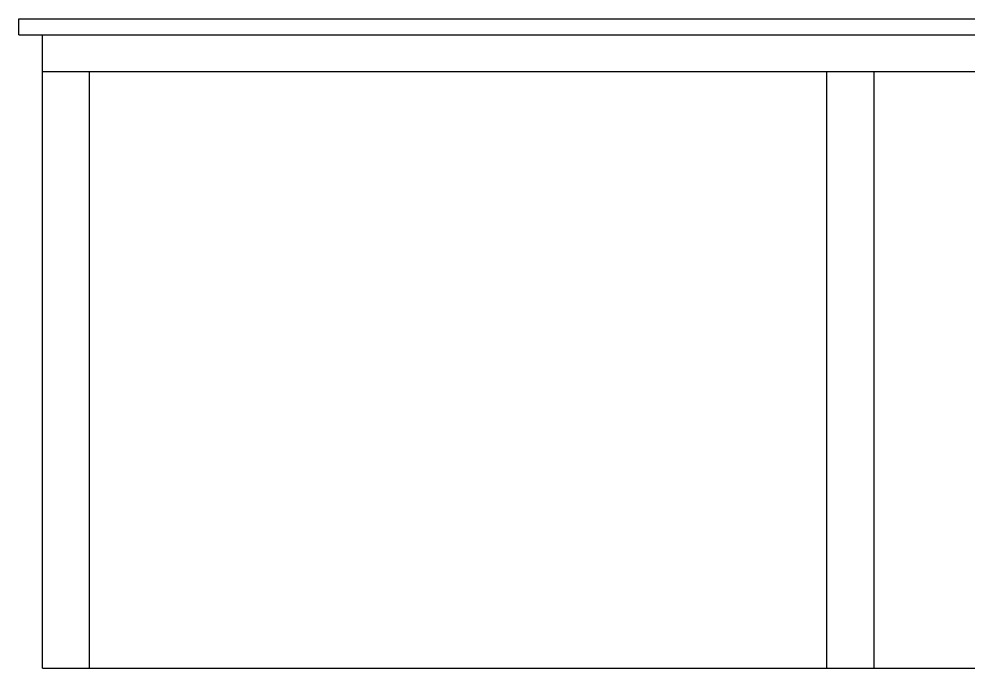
# Model space of a CAD drawing. Header units: centimetres. Extents: x 134057 to 145613, y 5028 to 39996.
# Drawn here: x 135058 to 135663, y 8790 to 9204 of the extents above; entities that cross this region are included whole.
import ezdxf

# ---------------------------------------------------------------- set-up
doc = ezdxf.new("R2010")
doc.units = ezdxf.units.CM
doc.layers.add('dinding', color=151, linetype='Continuous')

msp = doc.modelspace()

# ---------------------------------------------------------------- linework, layer by layer
at = {"layer": 'dinding'}
for p, q in [((135058.311, 9193.565), (135058.311, 9203.565)), ((135058.311, 9203.565), (137118.311, 9203.565)), ((135058.311, 9193.565), (137118.311, 9193.565)), ((135073.311, 8790.155), (135073.311, 9193.565)), ((135073.311, 9170.155), (137103.311, 9170.155)), ((135103.311, 8790.155), (135103.311, 9170.155)), ((135573.311, 8790.155), (135573.311, 9170.155)), ((135603.311, 8790.155), (135603.311, 9170.155)), ((135073.311, 8790.155), (137103.311, 8790.155))]:
    msp.add_line(p, q, dxfattribs=at)

doc.saveas('drawing.dxf')
